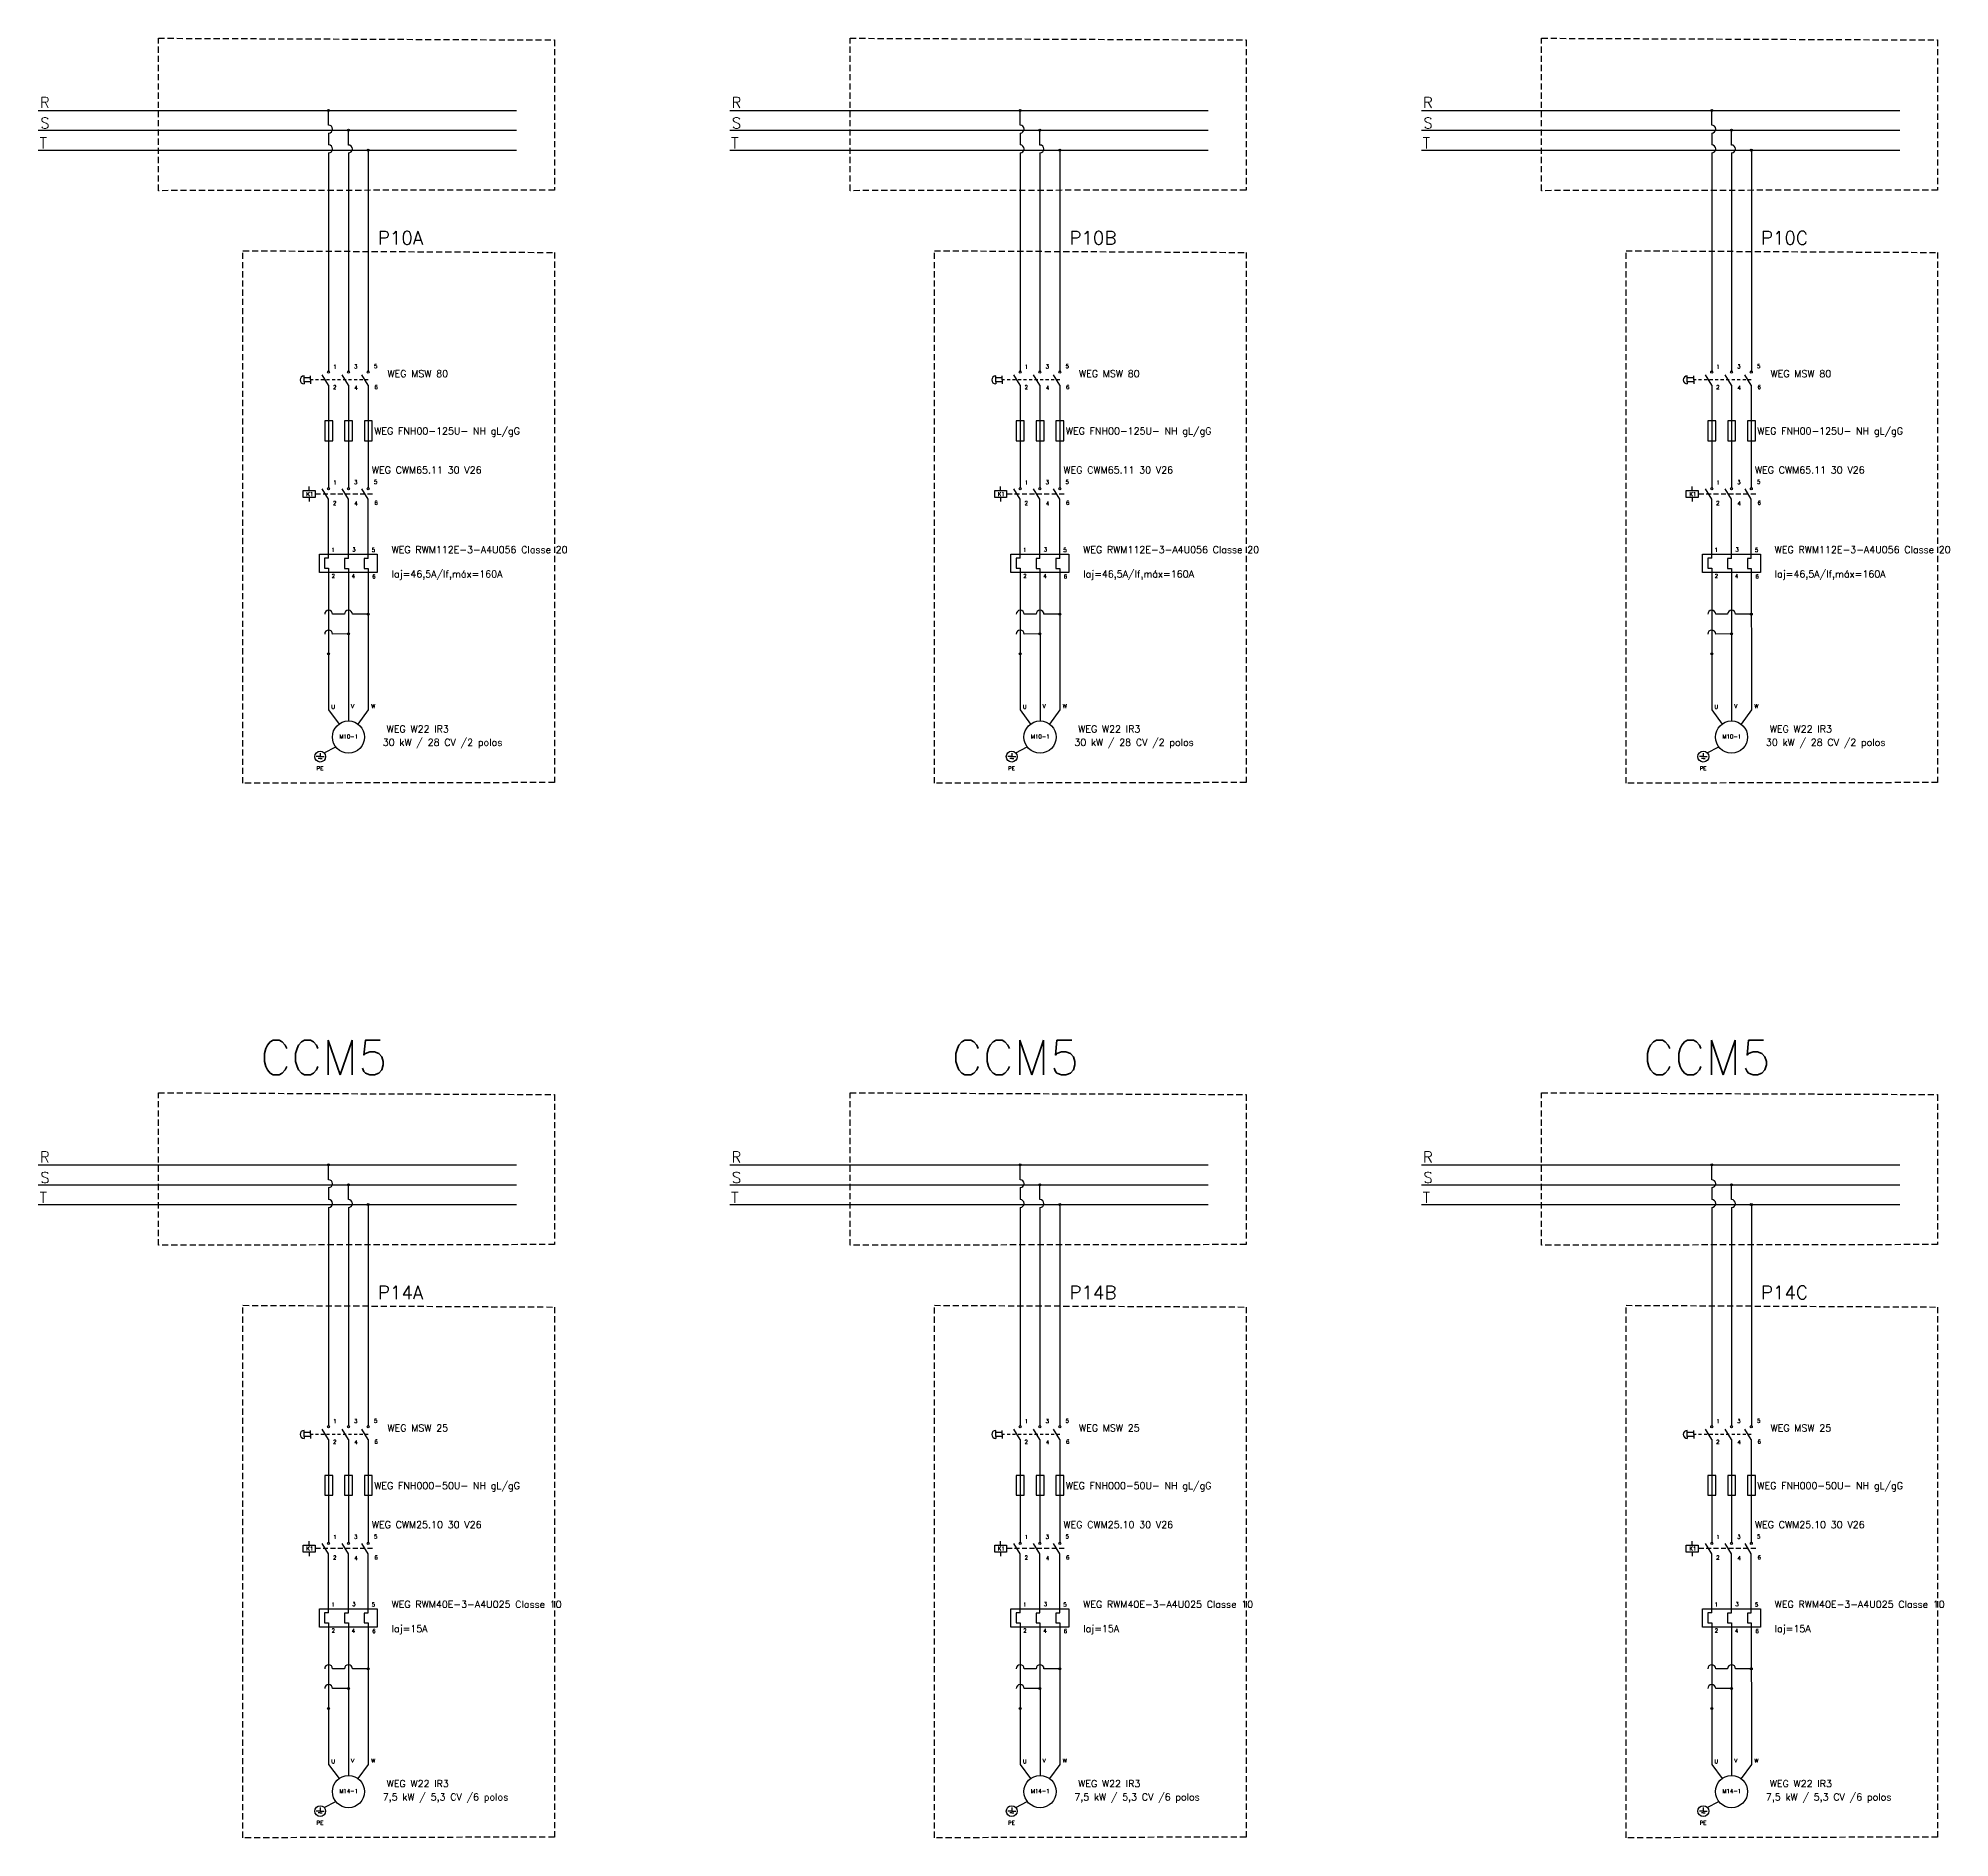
# Model space of a CAD drawing. Extents: x -646 to 641, y -139 to 322.
# Drawn here: x -283.1 to -205.1, y -77.8 to -4.4 of the extents above; entities that cross this region are included whole.
import ezdxf

# ---------------------------------------------------------------- set-up
doc = ezdxf.new("R2010")
doc.units = 0
doc.header["$MEASUREMENT"] = 0
doc.linetypes.add('DASHED2', pattern=[0.375, 0.25, -0.125])
doc.linetypes.add('HIDDEN', pattern=[0.375, 0.25, -0.125])
doc.layers.add('_COTAS', color=4, linetype='Continuous')
doc.layers.add('ELET_TRIFILAR_TEXTO', color=4, linetype='Continuous')
doc.layers.add('ELET_TRIFILAR_DESENHO', color=5, linetype='Continuous', plot=False)
doc.styles.add('ROMANS', font='romans')

# ---------------------------------------------------------------- blocks, each defined once
blk = doc.blocks.new('Contator')
at = {"layer": 'ELET_TRIFILAR_DESENHO', "linetype": 'Continuous'}
for p, q in [((150.054, 111.998), (150.054, 112.198)), ((151.04, 111.562), (150.721, 112.083)), ((150.99, 112.133), (151.091, 112.133)), ((152.04, 111.562), (151.721, 112.083)), ((151.99, 112.133), (152.091, 112.133)), ((153.04, 111.562), (152.721, 112.083)), ((152.99, 112.133), (153.091, 112.133)), ((150.054, 111.646), (150.054, 111.446))]:
    blk.add_line(p, q, dxfattribs=at)
at = {"layer": 'ELET_TRIFILAR_DESENHO', "linetype": 'DASHED2'}
blk.add_line((153.26, 111.822), (150.354, 111.822), dxfattribs=at)
at = {"layer": 'ELET_TRIFILAR_DESENHO', "linetype": 'Continuous'}
blk.add_lwpolyline([(149.754, 111.998), (150.354, 111.998), (150.354, 111.646), (149.754, 111.646)], close=True, dxfattribs=at)
for centre in [(151.04, 112.083), (152.04, 112.083), (153.04, 112.083)]:
    blk.add_circle(centre, 0.05, dxfattribs=at)
blk = doc.blocks.new('Rele Termico')
at = {"layer": 'ELET_TRIFILAR_DESENHO', "linetype": 'Continuous'}
for p, q in [((151.04, 108.823), (150.84, 108.823)), ((150.84, 108.823), (150.84, 108.323)), ((150.84, 108.323), (151.04, 108.323)), ((152.04, 108.811), (151.84, 108.811)), ((151.84, 108.811), (151.84, 108.311)), ((151.84, 108.311), (152.04, 108.311)), ((153.04, 108.811), (152.84, 108.811)), ((152.84, 108.811), (152.84, 108.311)), ((152.84, 108.311), (153.04, 108.311))]:
    blk.add_line(p, q, dxfattribs=at)
blk.add_lwpolyline([(150.573, 109.022), (153.495, 109.022), (153.495, 108.102), (150.573, 108.102)], close=True, dxfattribs=at)
blk = doc.blocks.new('Nome - Contatos')
at = {"layer": 'ELET_TRIFILAR_TEXTO', "linetype": 'Continuous', "char_height": 0.2, "attachment_point": 1, "style": 'ROMANS'}
for s, insert in [('1', (142.46, 124.177)), ('3', (143.513, 124.19)), ('5', (144.518, 124.204)), ('2', (142.451, 123.136)), ('4', (143.528, 123.114)), ('6', (144.54, 123.15))]:
    blk.add_mtext_dynamic_manual_height_columns(s, width=0.31166, gutter_width=1.901, heights=[0.262], dxfattribs=dict(at, insert=insert))
blk = doc.blocks.new('Nome - Termico')
at = {"layer": 'ELET_TRIFILAR_TEXTO', "linetype": 'Continuous', "char_height": 0.2, "attachment_point": 1, "style": 'ROMANS'}
for s, insert in [('1', (149.774, 110.74)), ('3', (150.822, 110.762)), ('5', (151.809, 110.74)), ('2', (149.782, 109.425)), ('4', (150.799, 109.41)), ('6', (151.832, 109.402))]:
    blk.add_mtext_dynamic_manual_height_columns(s, width=0.31166, gutter_width=1.901, heights=[0.262], dxfattribs=dict(at, insert=insert))
blk = doc.blocks.new('Fusíveis')
at = {"layer": 'ELET_TRIFILAR_DESENHO', "linetype": 'Continuous'}
for p, q in [((143.684, 121.383), (143.484, 121.383)), ((143.484, 121.383), (143.484, 120.383)), ((143.884, 121.383), (143.684, 121.383)), ((143.884, 120.383), (143.884, 121.383)), ((144.684, 121.383), (144.484, 121.383)), ((144.484, 121.383), (144.484, 120.383)), ((144.884, 121.383), (144.684, 121.383)), ((144.884, 120.383), (144.884, 121.383)), ((145.684, 121.383), (145.484, 121.383)), ((145.484, 121.383), (145.484, 120.383)), ((145.884, 121.383), (145.684, 121.383)), ((145.884, 120.383), (145.884, 121.383)), ((143.484, 120.383), (143.884, 120.383)), ((144.484, 120.383), (144.884, 120.383)), ((145.484, 120.383), (145.884, 120.383))]:
    blk.add_line(p, q, dxfattribs=at)

msp = doc.modelspace()

# ---------------------------------------------------------------- hatches: boundary and pattern name
at = {"layer": 'ELET_TRIFILAR_DESENHO', "linetype": 'Continuous'}
h = msp.add_hatch(color=256, dxfattribs=at)
h.dxf.hatch_style = 1
h.paths.add_polyline_path([(-271.19, -7.346, 1), (-271.271, -7.346, 1)])
h = msp.add_hatch(color=256, dxfattribs=at)
h.dxf.hatch_style = 1
h.paths.add_polyline_path([(-242.99, -7.346, 1), (-243.071, -7.346, 1)])
h = msp.add_hatch(color=256, dxfattribs=at)
h.dxf.hatch_style = 1
h.paths.add_polyline_path([(-214.79, -7.346, 1), (-214.871, -7.346, 1)])
h = msp.add_hatch(color=256, dxfattribs=at)
h.dxf.hatch_style = 1
h.paths.add_polyline_path([(-270.382, -8.154, 1), (-270.463, -8.154, 1)])
h = msp.add_hatch(color=256, dxfattribs=at)
h.dxf.hatch_style = 1
h.paths.add_polyline_path([(-242.182, -8.154, 1), (-242.263, -8.154, 1)])
h = msp.add_hatch(color=256, dxfattribs=at)
h.dxf.hatch_style = 1
h.paths.add_polyline_path([(-213.982, -8.154, 1), (-214.063, -8.154, 1)])
h = msp.add_hatch(color=256, dxfattribs=at)
h.dxf.hatch_style = 1
h.paths.add_polyline_path([(-269.656, -8.965), (-269.575, -8.965, 1)])
h.paths.add_polyline_path([(-269.616, -8.965), (-269.616, -9.005, 0.414214), (-269.575, -8.965)])
h.paths.add_polyline_path([(-269.616, -9.005), (-269.616, -8.965), (-269.656, -8.965, 0.414214)])
h = msp.add_hatch(color=256, dxfattribs=at)
h.dxf.hatch_style = 1
h.paths.add_polyline_path([(-241.456, -8.965), (-241.375, -8.965, 1)])
h.paths.add_polyline_path([(-241.416, -8.965), (-241.416, -9.005, 0.414214), (-241.375, -8.965)])
h.paths.add_polyline_path([(-241.416, -9.005), (-241.416, -8.965), (-241.456, -8.965, 0.414214)])
h = msp.add_hatch(color=256, dxfattribs=at)
h.dxf.hatch_style = 1
h.paths.add_polyline_path([(-213.256, -8.965), (-213.175, -8.965, 1)])
h.paths.add_polyline_path([(-213.216, -8.965), (-213.216, -9.005, 0.414214), (-213.175, -8.965)])
h.paths.add_polyline_path([(-213.216, -9.005), (-213.216, -8.965), (-213.256, -8.965, 0.414214)])
h = msp.add_hatch(color=256, dxfattribs=at)
h.dxf.hatch_style = 1
h.paths.add_polyline_path([(-269.655, -27.89, -1), (-269.575, -27.89, -1)])
h = msp.add_hatch(color=256, dxfattribs=at)
h.dxf.hatch_style = 1
h.paths.add_polyline_path([(-241.455, -27.89, -1), (-241.375, -27.89, -1)])
h = msp.add_hatch(color=256, dxfattribs=at)
h.dxf.hatch_style = 1
h.paths.add_polyline_path([(-213.255, -27.89, -1), (-213.175, -27.89, -1)])
h = msp.add_hatch(color=256, dxfattribs=at)
h.dxf.hatch_style = 1
h.paths.add_polyline_path([(-270.383, -28.692, 1), (-270.464, -28.692, 1)])
h = msp.add_hatch(color=256, dxfattribs=at)
h.dxf.hatch_style = 1
h.paths.add_polyline_path([(-242.183, -28.692, 1), (-242.264, -28.692, 1)])
h = msp.add_hatch(color=256, dxfattribs=at)
h.dxf.hatch_style = 1
h.paths.add_polyline_path([(-213.983, -28.692, 1), (-214.064, -28.692, 1)])
h = msp.add_hatch(color=256, dxfattribs=at)
h.dxf.hatch_style = 1
h.paths.add_polyline_path([(-271.191, -29.509, 1), (-271.272, -29.509, 1)])
h = msp.add_hatch(color=256, dxfattribs=at)
h.dxf.hatch_style = 1
h.paths.add_polyline_path([(-242.991, -29.509, 1), (-243.072, -29.509, 1)])
h = msp.add_hatch(color=256, dxfattribs=at)
h.dxf.hatch_style = 1
h.paths.add_polyline_path([(-214.791, -29.509, 1), (-214.872, -29.509, 1)])
h = msp.add_hatch(color=256, dxfattribs=at)
h.dxf.hatch_style = 1
h.paths.add_polyline_path([(-271.19, -50.346, 1), (-271.271, -50.346, 1)])
h = msp.add_hatch(color=256, dxfattribs=at)
h.dxf.hatch_style = 1
h.paths.add_polyline_path([(-242.99, -50.346, 1), (-243.071, -50.346, 1)])
h = msp.add_hatch(color=256, dxfattribs=at)
h.dxf.hatch_style = 1
h.paths.add_polyline_path([(-214.79, -50.346, 1), (-214.871, -50.346, 1)])
h = msp.add_hatch(color=256, dxfattribs=at)
h.dxf.hatch_style = 1
h.paths.add_polyline_path([(-270.382, -51.154, 1), (-270.463, -51.154, 1)])
h = msp.add_hatch(color=256, dxfattribs=at)
h.dxf.hatch_style = 1
h.paths.add_polyline_path([(-242.182, -51.154, 1), (-242.263, -51.154, 1)])
h = msp.add_hatch(color=256, dxfattribs=at)
h.dxf.hatch_style = 1
h.paths.add_polyline_path([(-213.982, -51.154, 1), (-214.063, -51.154, 1)])
h = msp.add_hatch(color=256, dxfattribs=at)
h.dxf.hatch_style = 1
h.paths.add_polyline_path([(-269.656, -51.965), (-269.575, -51.965, 1)])
h.paths.add_polyline_path([(-269.616, -51.965), (-269.616, -52.005, 0.414214), (-269.575, -51.965)])
h.paths.add_polyline_path([(-269.616, -52.005), (-269.616, -51.965), (-269.656, -51.965, 0.414214)])
h = msp.add_hatch(color=256, dxfattribs=at)
h.dxf.hatch_style = 1
h.paths.add_polyline_path([(-241.456, -51.965), (-241.375, -51.965, 1)])
h.paths.add_polyline_path([(-241.416, -51.965), (-241.416, -52.005, 0.414214), (-241.375, -51.965)])
h.paths.add_polyline_path([(-241.416, -52.005), (-241.416, -51.965), (-241.456, -51.965, 0.414214)])
h = msp.add_hatch(color=256, dxfattribs=at)
h.dxf.hatch_style = 1
h.paths.add_polyline_path([(-213.256, -51.965), (-213.175, -51.965, 1)])
h.paths.add_polyline_path([(-213.216, -51.965), (-213.216, -52.005, 0.414214), (-213.175, -51.965)])
h.paths.add_polyline_path([(-213.216, -52.005), (-213.216, -51.965), (-213.256, -51.965, 0.414214)])
h = msp.add_hatch(color=256, dxfattribs=at)
h.dxf.hatch_style = 1
h.paths.add_polyline_path([(-269.655, -70.89, -1), (-269.575, -70.89, -1)])
h = msp.add_hatch(color=256, dxfattribs=at)
h.dxf.hatch_style = 1
h.paths.add_polyline_path([(-241.455, -70.89, -1), (-241.375, -70.89, -1)])
h = msp.add_hatch(color=256, dxfattribs=at)
h.dxf.hatch_style = 1
h.paths.add_polyline_path([(-213.255, -70.89, -1), (-213.175, -70.89, -1)])
h = msp.add_hatch(color=256, dxfattribs=at)
h.dxf.hatch_style = 1
h.paths.add_polyline_path([(-270.383, -71.692, 1), (-270.464, -71.692, 1)])
h = msp.add_hatch(color=256, dxfattribs=at)
h.dxf.hatch_style = 1
h.paths.add_polyline_path([(-242.183, -71.692, 1), (-242.264, -71.692, 1)])
h = msp.add_hatch(color=256, dxfattribs=at)
h.dxf.hatch_style = 1
h.paths.add_polyline_path([(-213.983, -71.692, 1), (-214.064, -71.692, 1)])
h = msp.add_hatch(color=256, dxfattribs=at)
h.dxf.hatch_style = 1
h.paths.add_polyline_path([(-271.191, -72.509, 1), (-271.272, -72.509, 1)])
h = msp.add_hatch(color=256, dxfattribs=at)
h.dxf.hatch_style = 1
h.paths.add_polyline_path([(-242.991, -72.509, 1), (-243.072, -72.509, 1)])
h = msp.add_hatch(color=256, dxfattribs=at)
h.dxf.hatch_style = 1
h.paths.add_polyline_path([(-214.791, -72.509, 1), (-214.872, -72.509, 1)])

# ---------------------------------------------------------------- linework, layer by layer
for p, q in [((-283.071, -7.346), (-275.662, -7.346)), ((-275.662, -7.346), (-263.566, -7.346)), ((-271.231, -7.948), (-271.231, -7.346)), ((-254.871, -7.346), (-247.462, -7.346)), ((-247.462, -7.346), (-235.366, -7.346)), ((-243.031, -7.948), (-243.031, -7.346)), ((-226.671, -7.346), (-219.262, -7.346)), ((-219.262, -7.346), (-207.166, -7.346)), ((-214.831, -7.948), (-214.831, -7.346)), ((-283.071, -8.154), (-276.226, -8.154)), ((-276.226, -8.154), (-263.566, -8.154)), ((-271.231, -8.271), (-271.231, -8.755)), ((-270.423, -8.758), (-270.424, -8.154)), ((-254.871, -8.154), (-248.026, -8.154)), ((-248.026, -8.154), (-235.366, -8.154)), ((-243.031, -8.271), (-243.031, -8.755)), ((-242.223, -8.758), (-242.224, -8.154)), ((-226.671, -8.154), (-219.826, -8.154)), ((-219.826, -8.154), (-207.166, -8.154)), ((-214.831, -8.271), (-214.831, -8.755)), ((-214.023, -8.758), (-214.024, -8.154)), ((-283.071, -8.962), (-275.662, -8.962)), ((-275.662, -8.962), (-263.566, -8.962)), ((-271.231, -9.079), (-271.231, -13.823)), ((-270.423, -9.081), (-270.423, -13.844)), ((-269.615, -8.962), (-269.615, -13.823)), ((-254.871, -8.962), (-247.462, -8.962)), ((-247.462, -8.962), (-235.366, -8.962)), ((-243.031, -9.079), (-243.031, -13.823)), ((-242.223, -9.081), (-242.223, -13.844)), ((-241.415, -8.962), (-241.415, -13.823)), ((-226.671, -8.962), (-219.262, -8.962)), ((-219.262, -8.962), (-207.166, -8.962)), ((-214.831, -9.079), (-214.831, -13.823)), ((-214.023, -9.081), (-214.023, -13.844)), ((-213.215, -8.962), (-213.215, -13.823)), ((-271.231, -13.823), (-271.231, -17.982)), ((-270.423, -13.844), (-270.423, -17.985)), ((-269.615, -13.823), (-269.615, -17.982)), ((-243.031, -13.823), (-243.031, -17.982)), ((-242.223, -13.844), (-242.223, -17.985)), ((-241.415, -13.823), (-241.415, -17.982)), ((-214.831, -13.823), (-214.831, -17.982)), ((-214.023, -13.844), (-214.023, -17.985)), ((-213.215, -13.823), (-213.215, -17.982)), ((-271.232, -18.546), (-271.489, -18.125)), ((-271.272, -17.982), (-271.19, -17.982)), ((-271.232, -18.546), (-271.232, -22.741)), ((-270.424, -18.546), (-270.682, -18.125)), ((-270.464, -17.982), (-270.383, -17.982)), ((-270.424, -18.546), (-270.424, -22.741)), ((-269.616, -18.546), (-269.874, -18.125)), ((-269.656, -17.982), (-269.575, -17.982)), ((-269.616, -18.546), (-269.616, -22.741)), ((-243.032, -18.546), (-243.289, -18.125)), ((-243.072, -17.982), (-242.99, -17.982)), ((-243.032, -18.546), (-243.032, -22.741)), ((-242.224, -18.546), (-242.482, -18.125)), ((-242.264, -17.982), (-242.183, -17.982)), ((-242.224, -18.546), (-242.224, -22.741)), ((-241.416, -18.546), (-241.674, -18.125)), ((-241.456, -17.982), (-241.375, -17.982)), ((-241.416, -18.546), (-241.416, -22.741)), ((-214.832, -18.546), (-215.089, -18.125)), ((-214.872, -17.982), (-214.79, -17.982)), ((-214.832, -18.546), (-214.832, -22.741)), ((-214.024, -18.546), (-214.282, -18.125)), ((-214.064, -17.982), (-213.983, -17.982)), ((-214.024, -18.546), (-214.024, -22.741)), ((-213.216, -18.546), (-213.474, -18.125)), ((-213.256, -17.982), (-213.175, -17.982)), ((-213.216, -18.546), (-213.216, -22.741)), ((-270.424, -25.614), (-270.424, -23.202)), ((-269.616, -25.614), (-269.616, -23.202)), ((-242.224, -25.614), (-242.224, -23.202)), ((-241.416, -25.614), (-241.416, -23.202)), ((-214.024, -25.614), (-214.024, -23.202)), ((-213.216, -25.614), (-213.216, -23.202)), ((-271.232, -26.013), (-271.229, -30.843)), ((-270.424, -26.023), (-270.421, -31.3)), ((-269.616, -26.023), (-269.613, -30.843)), ((-243.032, -26.013), (-243.029, -30.843)), ((-242.224, -26.023), (-242.221, -31.3)), ((-241.416, -26.023), (-241.413, -30.843)), ((-214.832, -26.013), (-214.829, -30.843)), ((-214.024, -26.023), (-214.021, -31.3)), ((-213.216, -26.023), (-213.213, -30.843)), ((-271.229, -30.843), (-271.229, -31.786)), ((-269.613, -30.843), (-269.613, -31.786)), ((-243.029, -30.843), (-243.029, -31.786)), ((-241.413, -30.843), (-241.413, -31.786)), ((-214.829, -30.843), (-214.829, -31.786)), ((-213.213, -30.843), (-213.213, -31.786)), ((-271.229, -31.786), (-270.806, -32.368)), ((-270.421, -31.3), (-270.421, -32.243)), ((-269.613, -31.786), (-270.036, -32.368)), ((-243.029, -31.786), (-242.606, -32.368)), ((-242.221, -31.3), (-242.221, -32.243)), ((-241.413, -31.786), (-241.836, -32.368)), ((-214.829, -31.786), (-214.406, -32.368)), ((-214.021, -31.3), (-214.021, -32.243)), ((-213.213, -31.786), (-213.636, -32.368)), ((-271.41, -33.543), (-270.939, -33.302)), ((-243.21, -33.543), (-242.739, -33.302)), ((-215.01, -33.543), (-214.539, -33.302)), ((-271.573, -33.694), (-271.735, -33.694)), ((-271.573, -33.77), (-271.654, -33.77)), ((-271.573, -33.549), (-271.573, -33.694)), ((-271.573, -33.694), (-271.41, -33.694)), ((-271.573, -33.77), (-271.492, -33.77)), ((-243.373, -33.694), (-243.535, -33.694)), ((-243.373, -33.77), (-243.454, -33.77)), ((-243.373, -33.549), (-243.373, -33.694)), ((-243.373, -33.694), (-243.21, -33.694)), ((-243.373, -33.77), (-243.292, -33.77)), ((-215.173, -33.694), (-215.335, -33.694)), ((-215.173, -33.77), (-215.254, -33.77)), ((-215.173, -33.549), (-215.173, -33.694)), ((-215.173, -33.694), (-215.01, -33.694)), ((-215.173, -33.77), (-215.092, -33.77)), ((-283.071, -50.346), (-275.662, -50.346)), ((-275.662, -50.346), (-263.566, -50.346)), ((-271.231, -50.948), (-271.231, -50.346)), ((-254.871, -50.346), (-247.462, -50.346)), ((-247.462, -50.346), (-235.366, -50.346)), ((-243.031, -50.948), (-243.031, -50.346)), ((-226.671, -50.346), (-219.262, -50.346)), ((-219.262, -50.346), (-207.166, -50.346)), ((-214.831, -50.948), (-214.831, -50.346)), ((-283.071, -51.154), (-276.226, -51.154)), ((-276.226, -51.154), (-263.566, -51.154)), ((-271.231, -51.271), (-271.231, -51.755)), ((-270.423, -51.758), (-270.424, -51.154)), ((-254.871, -51.154), (-248.026, -51.154)), ((-248.026, -51.154), (-235.366, -51.154)), ((-243.031, -51.271), (-243.031, -51.755)), ((-242.223, -51.758), (-242.224, -51.154)), ((-226.671, -51.154), (-219.826, -51.154)), ((-219.826, -51.154), (-207.166, -51.154)), ((-214.831, -51.271), (-214.831, -51.755)), ((-214.023, -51.758), (-214.024, -51.154)), ((-283.071, -51.962), (-275.662, -51.962)), ((-275.662, -51.962), (-263.566, -51.962)), ((-271.231, -52.079), (-271.231, -56.823)), ((-270.423, -52.081), (-270.423, -56.844)), ((-269.615, -51.962), (-269.615, -56.823)), ((-254.871, -51.962), (-247.462, -51.962)), ((-247.462, -51.962), (-235.366, -51.962)), ((-243.031, -52.079), (-243.031, -56.823)), ((-242.223, -52.081), (-242.223, -56.844)), ((-241.415, -51.962), (-241.415, -56.823)), ((-226.671, -51.962), (-219.262, -51.962)), ((-219.262, -51.962), (-207.166, -51.962)), ((-214.831, -52.079), (-214.831, -56.823)), ((-214.023, -52.081), (-214.023, -56.844)), ((-213.215, -51.962), (-213.215, -56.823)), ((-271.231, -56.823), (-271.231, -60.982)), ((-270.423, -56.844), (-270.423, -60.985)), ((-269.615, -56.823), (-269.615, -60.982)), ((-243.031, -56.823), (-243.031, -60.982)), ((-242.223, -56.844), (-242.223, -60.985)), ((-241.415, -56.823), (-241.415, -60.982)), ((-214.831, -56.823), (-214.831, -60.982)), ((-214.023, -56.844), (-214.023, -60.985)), ((-213.215, -56.823), (-213.215, -60.982)), ((-271.232, -61.546), (-271.489, -61.125)), ((-271.272, -60.982), (-271.19, -60.982)), ((-271.232, -61.546), (-271.232, -65.741)), ((-270.424, -61.546), (-270.682, -61.125)), ((-270.464, -60.982), (-270.383, -60.982)), ((-270.424, -61.546), (-270.424, -65.741)), ((-269.616, -61.546), (-269.874, -61.125)), ((-269.656, -60.982), (-269.575, -60.982)), ((-269.616, -61.546), (-269.616, -65.741)), ((-243.032, -61.546), (-243.289, -61.125)), ((-243.072, -60.982), (-242.99, -60.982)), ((-243.032, -61.546), (-243.032, -65.741)), ((-242.224, -61.546), (-242.482, -61.125)), ((-242.264, -60.982), (-242.183, -60.982)), ((-242.224, -61.546), (-242.224, -65.741)), ((-241.416, -61.546), (-241.674, -61.125)), ((-241.456, -60.982), (-241.375, -60.982)), ((-241.416, -61.546), (-241.416, -65.741)), ((-214.832, -61.546), (-215.089, -61.125)), ((-214.872, -60.982), (-214.79, -60.982)), ((-214.832, -61.546), (-214.832, -65.741)), ((-214.024, -61.546), (-214.282, -61.125)), ((-214.064, -60.982), (-213.983, -60.982)), ((-214.024, -61.546), (-214.024, -65.741)), ((-213.216, -61.546), (-213.474, -61.125)), ((-213.256, -60.982), (-213.175, -60.982)), ((-213.216, -61.546), (-213.216, -65.741)), ((-270.424, -68.614), (-270.424, -66.202)), ((-269.616, -68.614), (-269.616, -66.202)), ((-242.224, -68.614), (-242.224, -66.202)), ((-241.416, -68.614), (-241.416, -66.202)), ((-214.024, -68.614), (-214.024, -66.202)), ((-213.216, -68.614), (-213.216, -66.202)), ((-271.232, -69.013), (-271.229, -73.843)), ((-270.424, -69.023), (-270.421, -74.3)), ((-269.616, -69.023), (-269.613, -73.843)), ((-243.032, -69.013), (-243.029, -73.843)), ((-242.224, -69.023), (-242.221, -74.3)), ((-241.416, -69.023), (-241.413, -73.843)), ((-214.832, -69.013), (-214.829, -73.843)), ((-214.024, -69.023), (-214.021, -74.3)), ((-213.216, -69.023), (-213.213, -73.843)), ((-271.229, -73.843), (-271.229, -74.786)), ((-269.613, -73.843), (-269.613, -74.786)), ((-243.029, -73.843), (-243.029, -74.786)), ((-241.413, -73.843), (-241.413, -74.786)), ((-214.829, -73.843), (-214.829, -74.786)), ((-213.213, -73.843), (-213.213, -74.786)), ((-271.229, -74.786), (-270.806, -75.368)), ((-270.421, -74.3), (-270.421, -75.243)), ((-269.613, -74.786), (-270.036, -75.368)), ((-243.029, -74.786), (-242.606, -75.368)), ((-242.221, -74.3), (-242.221, -75.243)), ((-241.413, -74.786), (-241.836, -75.368)), ((-214.829, -74.786), (-214.406, -75.368)), ((-214.021, -74.3), (-214.021, -75.243)), ((-213.213, -74.786), (-213.636, -75.368)), ((-271.41, -76.543), (-270.939, -76.302)), ((-243.21, -76.543), (-242.739, -76.302)), ((-215.01, -76.543), (-214.539, -76.302)), ((-271.573, -76.694), (-271.735, -76.694)), ((-271.573, -76.77), (-271.654, -76.77)), ((-271.573, -76.549), (-271.573, -76.694)), ((-271.573, -76.694), (-271.41, -76.694)), ((-271.573, -76.77), (-271.492, -76.77)), ((-243.373, -76.694), (-243.535, -76.694)), ((-243.373, -76.77), (-243.454, -76.77)), ((-243.373, -76.549), (-243.373, -76.694)), ((-243.373, -76.694), (-243.21, -76.694)), ((-243.373, -76.77), (-243.292, -76.77)), ((-215.173, -76.694), (-215.335, -76.694)), ((-215.173, -76.77), (-215.254, -76.77)), ((-215.173, -76.549), (-215.173, -76.694)), ((-215.173, -76.694), (-215.01, -76.694)), ((-215.173, -76.77), (-215.092, -76.77))]:
    msp.add_line(p, q, dxfattribs=at)
at = {"layer": 'ELET_TRIFILAR_DESENHO', "color": 254, "linetype": 'Continuous', "true_color": 0xcecce6}
for p, q in [((-272.229, -18.254), (-272.229, -18.174)), ((-271.963, -18.254), (-272.229, -18.254)), ((-272.229, -18.416), (-272.229, -18.254)), ((-271.963, -18.416), (-272.229, -18.416)), ((-272.229, -18.416), (-272.229, -18.497)), ((-271.963, -18.335), (-271.963, -18.174)), ((-271.963, -18.335), (-271.963, -18.497)), ((-244.029, -18.254), (-244.029, -18.174)), ((-243.763, -18.254), (-244.029, -18.254)), ((-244.029, -18.416), (-244.029, -18.254)), ((-243.763, -18.416), (-244.029, -18.416)), ((-244.029, -18.416), (-244.029, -18.497)), ((-243.763, -18.335), (-243.763, -18.174)), ((-243.763, -18.335), (-243.763, -18.497)), ((-215.829, -18.254), (-215.829, -18.174)), ((-215.563, -18.254), (-215.829, -18.254)), ((-215.829, -18.416), (-215.829, -18.254)), ((-215.563, -18.416), (-215.829, -18.416)), ((-215.829, -18.416), (-215.829, -18.497)), ((-215.563, -18.335), (-215.563, -18.174)), ((-215.563, -18.335), (-215.563, -18.497)), ((-272.229, -61.254), (-272.229, -61.174)), ((-271.963, -61.254), (-272.229, -61.254)), ((-272.229, -61.416), (-272.229, -61.254)), ((-271.963, -61.416), (-272.229, -61.416)), ((-272.229, -61.416), (-272.229, -61.497)), ((-271.963, -61.335), (-271.963, -61.174)), ((-271.963, -61.335), (-271.963, -61.497)), ((-244.029, -61.254), (-244.029, -61.174)), ((-243.763, -61.254), (-244.029, -61.254)), ((-244.029, -61.416), (-244.029, -61.254)), ((-243.763, -61.416), (-244.029, -61.416)), ((-244.029, -61.416), (-244.029, -61.497)), ((-243.763, -61.335), (-243.763, -61.174)), ((-243.763, -61.335), (-243.763, -61.497)), ((-215.829, -61.254), (-215.829, -61.174)), ((-215.563, -61.254), (-215.829, -61.254)), ((-215.829, -61.416), (-215.829, -61.254)), ((-215.563, -61.416), (-215.829, -61.416)), ((-215.829, -61.416), (-215.829, -61.497)), ((-215.563, -61.335), (-215.563, -61.174)), ((-215.563, -61.335), (-215.563, -61.497))]:
    msp.add_line(p, q, dxfattribs=at)
at = {"layer": 'ELET_TRIFILAR_DESENHO', "color": 254, "linetype": 'DASHED2', "ltscale": 0.5, "true_color": 0xcecce6}
for p, q in [((-269.616, -18.335), (-271.963, -18.335)), ((-241.416, -18.335), (-243.763, -18.335)), ((-213.216, -18.335), (-215.563, -18.335)), ((-269.616, -61.335), (-271.963, -61.335)), ((-241.416, -61.335), (-243.763, -61.335)), ((-213.216, -61.335), (-215.563, -61.335))]:
    msp.add_line(p, q, dxfattribs=at)
at = {"layer": 'ELET_TRIFILAR_DESENHO', "linetype": 'HIDDEN'}
for points in [[(-278.169, -4.404), (-262.02, -4.475), (-262.02, -10.594), (-278.169, -10.62)], [(-249.969, -4.404), (-233.82, -4.475), (-233.82, -10.594), (-249.969, -10.62)], [(-221.769, -4.404), (-205.62, -4.475), (-205.62, -10.594), (-221.769, -10.62)], [(-274.725, -13.069), (-262.02, -13.139), (-262.02, -34.755), (-274.725, -34.78)], [(-246.525, -13.069), (-233.82, -13.139), (-233.82, -34.755), (-246.525, -34.78)], [(-218.325, -13.069), (-205.62, -13.139), (-205.62, -34.755), (-218.325, -34.78)], [(-278.169, -47.404), (-262.02, -47.475), (-262.02, -53.594), (-278.169, -53.62)], [(-249.969, -47.404), (-233.82, -47.475), (-233.82, -53.594), (-249.969, -53.62)], [(-221.769, -47.404), (-205.62, -47.475), (-205.62, -53.594), (-221.769, -53.62)], [(-274.725, -56.069), (-262.02, -56.139), (-262.02, -77.755), (-274.725, -77.78)], [(-246.525, -56.069), (-233.82, -56.139), (-233.82, -77.755), (-246.525, -77.78)], [(-218.325, -56.069), (-205.62, -56.139), (-205.62, -77.755), (-218.325, -77.78)]]:
    msp.add_lwpolyline(points, close=True, dxfattribs=at)
at = {"layer": 'ELET_TRIFILAR_DESENHO', "linetype": 'Continuous'}
for points in [[(-271.232, -25.609), (-271.232, -23.202)], [(-243.032, -25.609), (-243.032, -23.202)], [(-214.832, -25.609), (-214.832, -23.202)], [(-270.582, -27.89), (-271.067, -27.89)], [(-269.655, -27.89), (-270.259, -27.89)], [(-242.382, -27.89), (-242.867, -27.89)], [(-241.455, -27.89), (-242.059, -27.89)], [(-214.182, -27.89), (-214.667, -27.89)], [(-213.255, -27.89), (-213.859, -27.89)], [(-270.423, -28.692), (-271.067, -28.698)], [(-242.223, -28.692), (-242.867, -28.698)], [(-214.023, -28.692), (-214.667, -28.698)], [(-271.232, -68.609), (-271.232, -66.202)], [(-243.032, -68.609), (-243.032, -66.202)], [(-214.832, -68.609), (-214.832, -66.202)], [(-270.582, -70.89), (-271.067, -70.89)], [(-269.655, -70.89), (-270.259, -70.89)], [(-242.382, -70.89), (-242.867, -70.89)], [(-241.455, -70.89), (-242.059, -70.89)], [(-214.182, -70.89), (-214.667, -70.89)], [(-213.255, -70.89), (-213.859, -70.89)], [(-270.423, -71.692), (-271.067, -71.698)], [(-242.223, -71.692), (-242.867, -71.698)], [(-214.023, -71.692), (-214.667, -71.698)]]:
    msp.add_lwpolyline(points, dxfattribs=at)
for centre, radius in [((-271.231, -7.346), 0.0404), ((-243.031, -7.346), 0.0404), ((-214.831, -7.346), 0.0404), ((-270.423, -8.154), 0.0404), ((-242.223, -8.154), 0.0404), ((-214.023, -8.154), 0.0404), ((-269.616, -8.965), 0.0404), ((-241.416, -8.965), 0.0404), ((-213.216, -8.965), 0.0404), ((-271.232, -18.022), 0.0404), ((-270.424, -18.022), 0.0404), ((-269.616, -18.022), 0.0404), ((-243.032, -18.022), 0.0404), ((-242.224, -18.022), 0.0404), ((-241.416, -18.022), 0.0404), ((-214.832, -18.022), 0.0404), ((-214.024, -18.022), 0.0404), ((-213.216, -18.022), 0.0404), ((-269.615, -27.89), 0.0404), ((-241.415, -27.89), 0.0404), ((-213.215, -27.89), 0.0404), ((-270.423, -28.692), 0.0404), ((-242.223, -28.692), 0.0404), ((-214.023, -28.692), 0.0404), ((-271.231, -29.509), 0.0404), ((-243.031, -29.509), 0.0404), ((-214.831, -29.509), 0.0404), ((-270.421, -32.899), 0.656), ((-242.221, -32.899), 0.656), ((-214.021, -32.899), 0.656), ((-271.573, -33.694), 0.222), ((-243.373, -33.694), 0.222), ((-215.173, -33.694), 0.222), ((-271.231, -50.346), 0.0404), ((-243.031, -50.346), 0.0404), ((-214.831, -50.346), 0.0404), ((-270.423, -51.154), 0.0404), ((-242.223, -51.154), 0.0404), ((-214.023, -51.154), 0.0404), ((-269.616, -51.965), 0.0404), ((-241.416, -51.965), 0.0404), ((-213.216, -51.965), 0.0404), ((-271.232, -61.022), 0.0404), ((-270.424, -61.022), 0.0404), ((-269.616, -61.022), 0.0404), ((-243.032, -61.022), 0.0404), ((-242.224, -61.022), 0.0404), ((-241.416, -61.022), 0.0404), ((-214.832, -61.022), 0.0404), ((-214.024, -61.022), 0.0404), ((-213.216, -61.022), 0.0404), ((-269.615, -70.89), 0.0404), ((-241.415, -70.89), 0.0404), ((-213.215, -70.89), 0.0404), ((-270.423, -71.692), 0.0404), ((-242.223, -71.692), 0.0404), ((-214.023, -71.692), 0.0404), ((-271.231, -72.509), 0.0404), ((-243.031, -72.509), 0.0404), ((-214.831, -72.509), 0.0404), ((-270.421, -75.899), 0.656), ((-242.221, -75.899), 0.656), ((-214.021, -75.899), 0.656), ((-271.573, -76.694), 0.222), ((-243.373, -76.694), 0.222), ((-215.173, -76.694), 0.222)]:
    msp.add_circle(centre, radius, dxfattribs=at)
for centre, start, end in [((-271.231, -8.109), 270, 90), ((-243.031, -8.109), 270, 90), ((-214.831, -8.109), 270, 90), ((-271.231, -8.917), 270, 90), ((-270.423, -8.92), 270, 90), ((-243.031, -8.917), 270, 90), ((-242.223, -8.92), 270, 90), ((-214.831, -8.917), 270, 90), ((-214.023, -8.92), 270, 90), ((-271.229, -27.89), 0, 180), ((-270.421, -27.89), 0, 180), ((-243.029, -27.89), 0, 180), ((-242.221, -27.89), 0, 180), ((-214.829, -27.89), 0, 180), ((-214.021, -27.89), 0, 180), ((-271.229, -28.698), 0, 180), ((-243.029, -28.698), 0, 180), ((-214.829, -28.698), 0, 180), ((-271.231, -51.109), 270, 90), ((-243.031, -51.109), 270, 90), ((-214.831, -51.109), 270, 90), ((-271.231, -51.917), 270, 90), ((-270.423, -51.92), 270, 90), ((-243.031, -51.917), 270, 90), ((-242.223, -51.92), 270, 90), ((-214.831, -51.917), 270, 90), ((-214.023, -51.92), 270, 90), ((-271.229, -70.89), 0, 180), ((-270.421, -70.89), 0, 180), ((-243.029, -70.89), 0, 180), ((-242.221, -70.89), 0, 180), ((-214.829, -70.89), 0, 180), ((-214.021, -70.89), 0, 180), ((-271.229, -71.698), 0, 180), ((-243.029, -71.698), 0, 180), ((-214.829, -71.698), 0, 180)]:
    msp.add_arc(centre, 0.162, start, end, dxfattribs=at)
at = {"layer": 'ELET_TRIFILAR_DESENHO', "color": 254, "linetype": 'Continuous', "true_color": 0xcecce6}
for centre in [(-272.229, -18.335), (-244.029, -18.335), (-215.829, -18.335), (-272.229, -61.335), (-244.029, -61.335), (-215.829, -61.335)]:
    msp.add_arc(centre, 0.162, 90, 270, dxfattribs=at)

# ---------------------------------------------------------------- block references
at = {"layer": '_COTAS', "linetype": 'Continuous', "xscale": 0.8079180569963671, "yscale": 0.8079180569963671, "zscale": 0.8079180569963671}
for name, p in [('Nome - Contatos', (-386.139, -118.041)), ('Nome - Contatos', (-357.939, -118.041)), ('Nome - Contatos', (-329.739, -118.041)), ('Nome - Contatos', (-386.139, -122.76)), ('Nome - Contatos', (-357.939, -122.76)), ('Nome - Contatos', (-329.739, -122.76)), ('Nome - Termico', (-392.12, -114.658)), ('Nome - Termico', (-363.92, -114.658)), ('Nome - Termico', (-335.72, -114.658)), ('Nome - Contatos', (-386.139, -161.041)), ('Nome - Contatos', (-357.939, -161.041)), ('Nome - Contatos', (-329.739, -161.041)), ('Nome - Contatos', (-386.139, -165.76)), ('Nome - Contatos', (-357.939, -165.76)), ('Nome - Contatos', (-329.739, -165.76)), ('Nome - Termico', (-392.12, -157.658)), ('Nome - Termico', (-363.92, -157.658)), ('Nome - Termico', (-335.72, -157.658))]:
    msp.add_blockref(name, p, dxfattribs=at)
at = {"layer": 'ELET_TRIFILAR_DESENHO', "linetype": 'Continuous', "xscale": 0.8079180569963671, "yscale": 0.8079180569963671, "zscale": 0.8079180569963671}
for name, p in [('Fusíveis', (-387.311, -118.075)), ('Fusíveis', (-359.111, -118.075)), ('Fusíveis', (-330.911, -118.075)), ('Contator', (-393.259, -113.335)), ('Contator', (-365.059, -113.335)), ('Contator', (-336.859, -113.335)), ('Rele Termico', (-393.259, -113.529)), ('Rele Termico', (-365.059, -113.529)), ('Rele Termico', (-336.859, -113.529)), ('Fusíveis', (-387.311, -161.075)), ('Fusíveis', (-359.111, -161.075)), ('Fusíveis', (-330.911, -161.075)), ('Contator', (-393.259, -156.335)), ('Contator', (-365.059, -156.335)), ('Contator', (-336.859, -156.335)), ('Rele Termico', (-393.259, -156.529)), ('Rele Termico', (-365.059, -156.529)), ('Rele Termico', (-336.859, -156.529))]:
    msp.add_blockref(name, p, dxfattribs=at)

# ---------------------------------------------------------------- texts
at = {"layer": 'ELET_TRIFILAR_TEXTO', "style": 'ROMANS'}
for s, height, p in [('P10A', 0.5457, (-269.223, -12.818)), ('P10B', 0.5457, (-241.023, -12.818)), ('P10C', 0.5457, (-212.823, -12.818)), ('WEG MSW 80', 0.2828, (-268.83, -18.218)), ('WEG MSW 80', 0.2828, (-240.63, -18.218)), ('WEG MSW 80', 0.2828, (-212.43, -18.218)), ('WEG FNH00-125U- NH gL/gG', 0.28277, (-269.368, -20.566)), ('WEG FNH00-125U- NH gL/gG', 0.28277, (-241.168, -20.566)), ('WEG FNH00-125U- NH gL/gG', 0.28277, (-212.968, -20.566)), ('WEG CWM65.11 30 V26', 0.28277, (-269.466, -22.151)), ('WEG CWM65.11 30 V26', 0.28277, (-241.266, -22.151)), ('WEG CWM65.11 30 V26', 0.28277, (-213.066, -22.151)), ('Iaj=46,5A/If,máx=160A', 0.28277, (-268.661, -26.39)), ('Iaj=46,5A/If,máx=160A', 0.28277, (-240.461, -26.39)), ('Iaj=46,5A/If,máx=160A', 0.28277, (-212.261, -26.39)), ('WEG W22 IR3', 0.28277, (-268.862, -32.71)), ('WEG W22 IR3', 0.28277, (-240.662, -32.71)), ('WEG W22 IR3', 0.28277, (-212.462, -32.71)), ('30 kW / 28 CV /2 polos', 0.28277, (-269.021, -33.257)), ('30 kW / 28 CV /2 polos', 0.28277, (-240.821, -33.257)), ('30 kW / 28 CV /2 polos', 0.28277, (-212.621, -33.257)), ('CCM5', 1.4139, (-274.031, -46.672)), ('CCM5', 1.4139, (-245.831, -46.672)), ('CCM5', 1.4139, (-217.631, -46.672)), ('P14A', 0.5457, (-269.223, -55.818)), ('P14B', 0.5457, (-241.023, -55.818)), ('P14C', 0.5457, (-212.823, -55.818)), ('WEG MSW 25', 0.2828, (-268.83, -61.218)), ('WEG MSW 25', 0.2828, (-240.63, -61.218)), ('WEG MSW 25', 0.2828, (-212.43, -61.218)), ('WEG FNH000-50U- NH gL/gG', 0.28277, (-269.368, -63.566)), ('WEG FNH000-50U- NH gL/gG', 0.28277, (-241.168, -63.566)), ('WEG FNH000-50U- NH gL/gG', 0.28277, (-212.968, -63.566)), ('WEG CWM25.10 30 V26', 0.28277, (-269.466, -65.151)), ('WEG CWM25.10 30 V26', 0.28277, (-241.266, -65.151)), ('WEG CWM25.10 30 V26', 0.28277, (-213.066, -65.151)), ('Iaj=15A', 0.2828, (-268.661, -69.39)), ('Iaj=15A', 0.2828, (-240.461, -69.39)), ('Iaj=15A', 0.2828, (-212.261, -69.39)), ('WEG W22 IR3', 0.28277, (-268.862, -75.71)), ('WEG W22 IR3', 0.28277, (-240.662, -75.71)), ('WEG W22 IR3', 0.28277, (-212.462, -75.71)), ('7,5 kW / 5,3 CV /6 polos', 0.28277, (-269.021, -76.257)), ('7,5 kW / 5,3 CV /6 polos', 0.28277, (-240.821, -76.257)), ('7,5 kW / 5,3 CV /6 polos', 0.28277, (-212.621, -76.257))]:
    msp.add_text(s, height=height, dxfattribs=at).set_placement(p)
at = {"layer": 'ELET_TRIFILAR_TEXTO', "linetype": 'Continuous', "attachment_point": 1, "style": 'ROMANS'}
for s, width, heights, insert, char_height in [('R', 0.45782, [0.385], (-283.002, -6.803), 0.441), ('R', 0.45782, [0.385], (-254.802, -6.803), 0.441), ('R', 0.45782, [0.385], (-226.602, -6.803), 0.441), ('S', 0.45782, [0.385], (-282.987, -7.638), 0.441), ('S', 0.45782, [0.385], (-254.787, -7.638), 0.441), ('S', 0.45782, [0.385], (-226.587, -7.638), 0.441), ('T', 0.45782, [0.385], (-283.016, -8.455), 0.441), ('T', 0.45782, [0.385], (-254.816, -8.455), 0.441), ('T', 0.45782, [0.385], (-226.616, -8.455), 0.441), ('K1', 0.45782, [0.385], (-272.141, -22.91), 0.1616), ('K1', 0.45782, [0.385], (-243.941, -22.91), 0.1616), ('K1', 0.45782, [0.385], (-215.741, -22.91), 0.1616), ('U', 0.45782, [0.385], (-271.12, -31.588), 0.162), ('V', 0.45782, [0.385], (-270.312, -31.555), 0.162), ('W', 0.45782, [0.385], (-269.493, -31.555), 0.162), ('U', 0.45782, [0.385], (-242.92, -31.588), 0.162), ('V', 0.45782, [0.385], (-242.112, -31.555), 0.162), ('W', 0.45782, [0.385], (-241.293, -31.555), 0.162), ('U', 0.45782, [0.385], (-214.72, -31.588), 0.162), ('V', 0.45782, [0.385], (-213.912, -31.555), 0.162), ('W', 0.45782, [0.385], (-213.093, -31.555), 0.162), ('M10-1', 0.51858, [0.563], (-270.791, -32.794), 0.1616), ('M10-1', 0.51858, [0.563], (-242.591, -32.794), 0.1616), ('M10-1', 0.51858, [0.563], (-214.391, -32.794), 0.1616), ('PE', 0.45782, [0.385], (-271.722, -34.093), 0.1616), ('PE', 0.45782, [0.385], (-243.522, -34.093), 0.1616), ('PE', 0.45782, [0.385], (-215.322, -34.093), 0.1616), ('R', 0.45782, [0.385], (-283.002, -49.803), 0.441), ('R', 0.45782, [0.385], (-254.802, -49.803), 0.441), ('R', 0.45782, [0.385], (-226.602, -49.803), 0.441), ('S', 0.45782, [0.385], (-282.987, -50.638), 0.441), ('S', 0.45782, [0.385], (-254.787, -50.638), 0.441), ('S', 0.45782, [0.385], (-226.587, -50.638), 0.441), ('T', 0.45782, [0.385], (-283.016, -51.455), 0.441), ('T', 0.45782, [0.385], (-254.816, -51.455), 0.441), ('T', 0.45782, [0.385], (-226.616, -51.455), 0.441), ('K1', 0.45782, [0.385], (-272.141, -65.91), 0.1616), ('K1', 0.45782, [0.385], (-243.941, -65.91), 0.1616), ('K1', 0.45782, [0.385], (-215.741, -65.91), 0.1616), ('U', 0.45782, [0.385], (-271.12, -74.588), 0.162), ('V', 0.45782, [0.385], (-270.312, -74.555), 0.162), ('W', 0.45782, [0.385], (-269.493, -74.555), 0.162), ('U', 0.45782, [0.385], (-242.92, -74.588), 0.162), ('V', 0.45782, [0.385], (-242.112, -74.555), 0.162), ('W', 0.45782, [0.385], (-241.293, -74.555), 0.162), ('U', 0.45782, [0.385], (-214.72, -74.588), 0.162), ('V', 0.45782, [0.385], (-213.912, -74.555), 0.162), ('W', 0.45782, [0.385], (-213.093, -74.555), 0.162), ('M14-1', 0.51858, [0.563], (-270.791, -75.794), 0.1616), ('M14-1', 0.51858, [0.563], (-242.591, -75.794), 0.1616), ('M14-1', 0.51858, [0.563], (-214.391, -75.794), 0.1616), ('PE', 0.45782, [0.385], (-271.722, -77.093), 0.1616), ('PE', 0.45782, [0.385], (-243.522, -77.093), 0.1616), ('PE', 0.45782, [0.385], (-215.322, -77.093), 0.1616)]:
    msp.add_mtext_dynamic_manual_height_columns(s, width=width, gutter_width=2.793, heights=heights, dxfattribs=dict(at, insert=insert, char_height=char_height))
at = {"layer": 'ELET_TRIFILAR_TEXTO', "linetype": 'Continuous', "char_height": 0.28277, "width": 7.6, "attachment_point": 1, "style": 'ROMANS'}
for s, insert in [('WEG RWM112E-3-A4U056 Classe 20', (-268.661, -25.115)), ('WEG RWM112E-3-A4U056 Classe 20', (-240.461, -25.115)), ('WEG RWM112E-3-A4U056 Classe 20', (-212.261, -25.115)), ('WEG RWM40E-3-A4U025 Classe 10', (-268.661, -68.115)), ('WEG RWM40E-3-A4U025 Classe 10', (-240.461, -68.115)), ('WEG RWM40E-3-A4U025 Classe 10', (-212.261, -68.115))]:
    msp.add_mtext(s, dxfattribs=dict(at, insert=insert))

doc.saveas('drawing.dxf')
